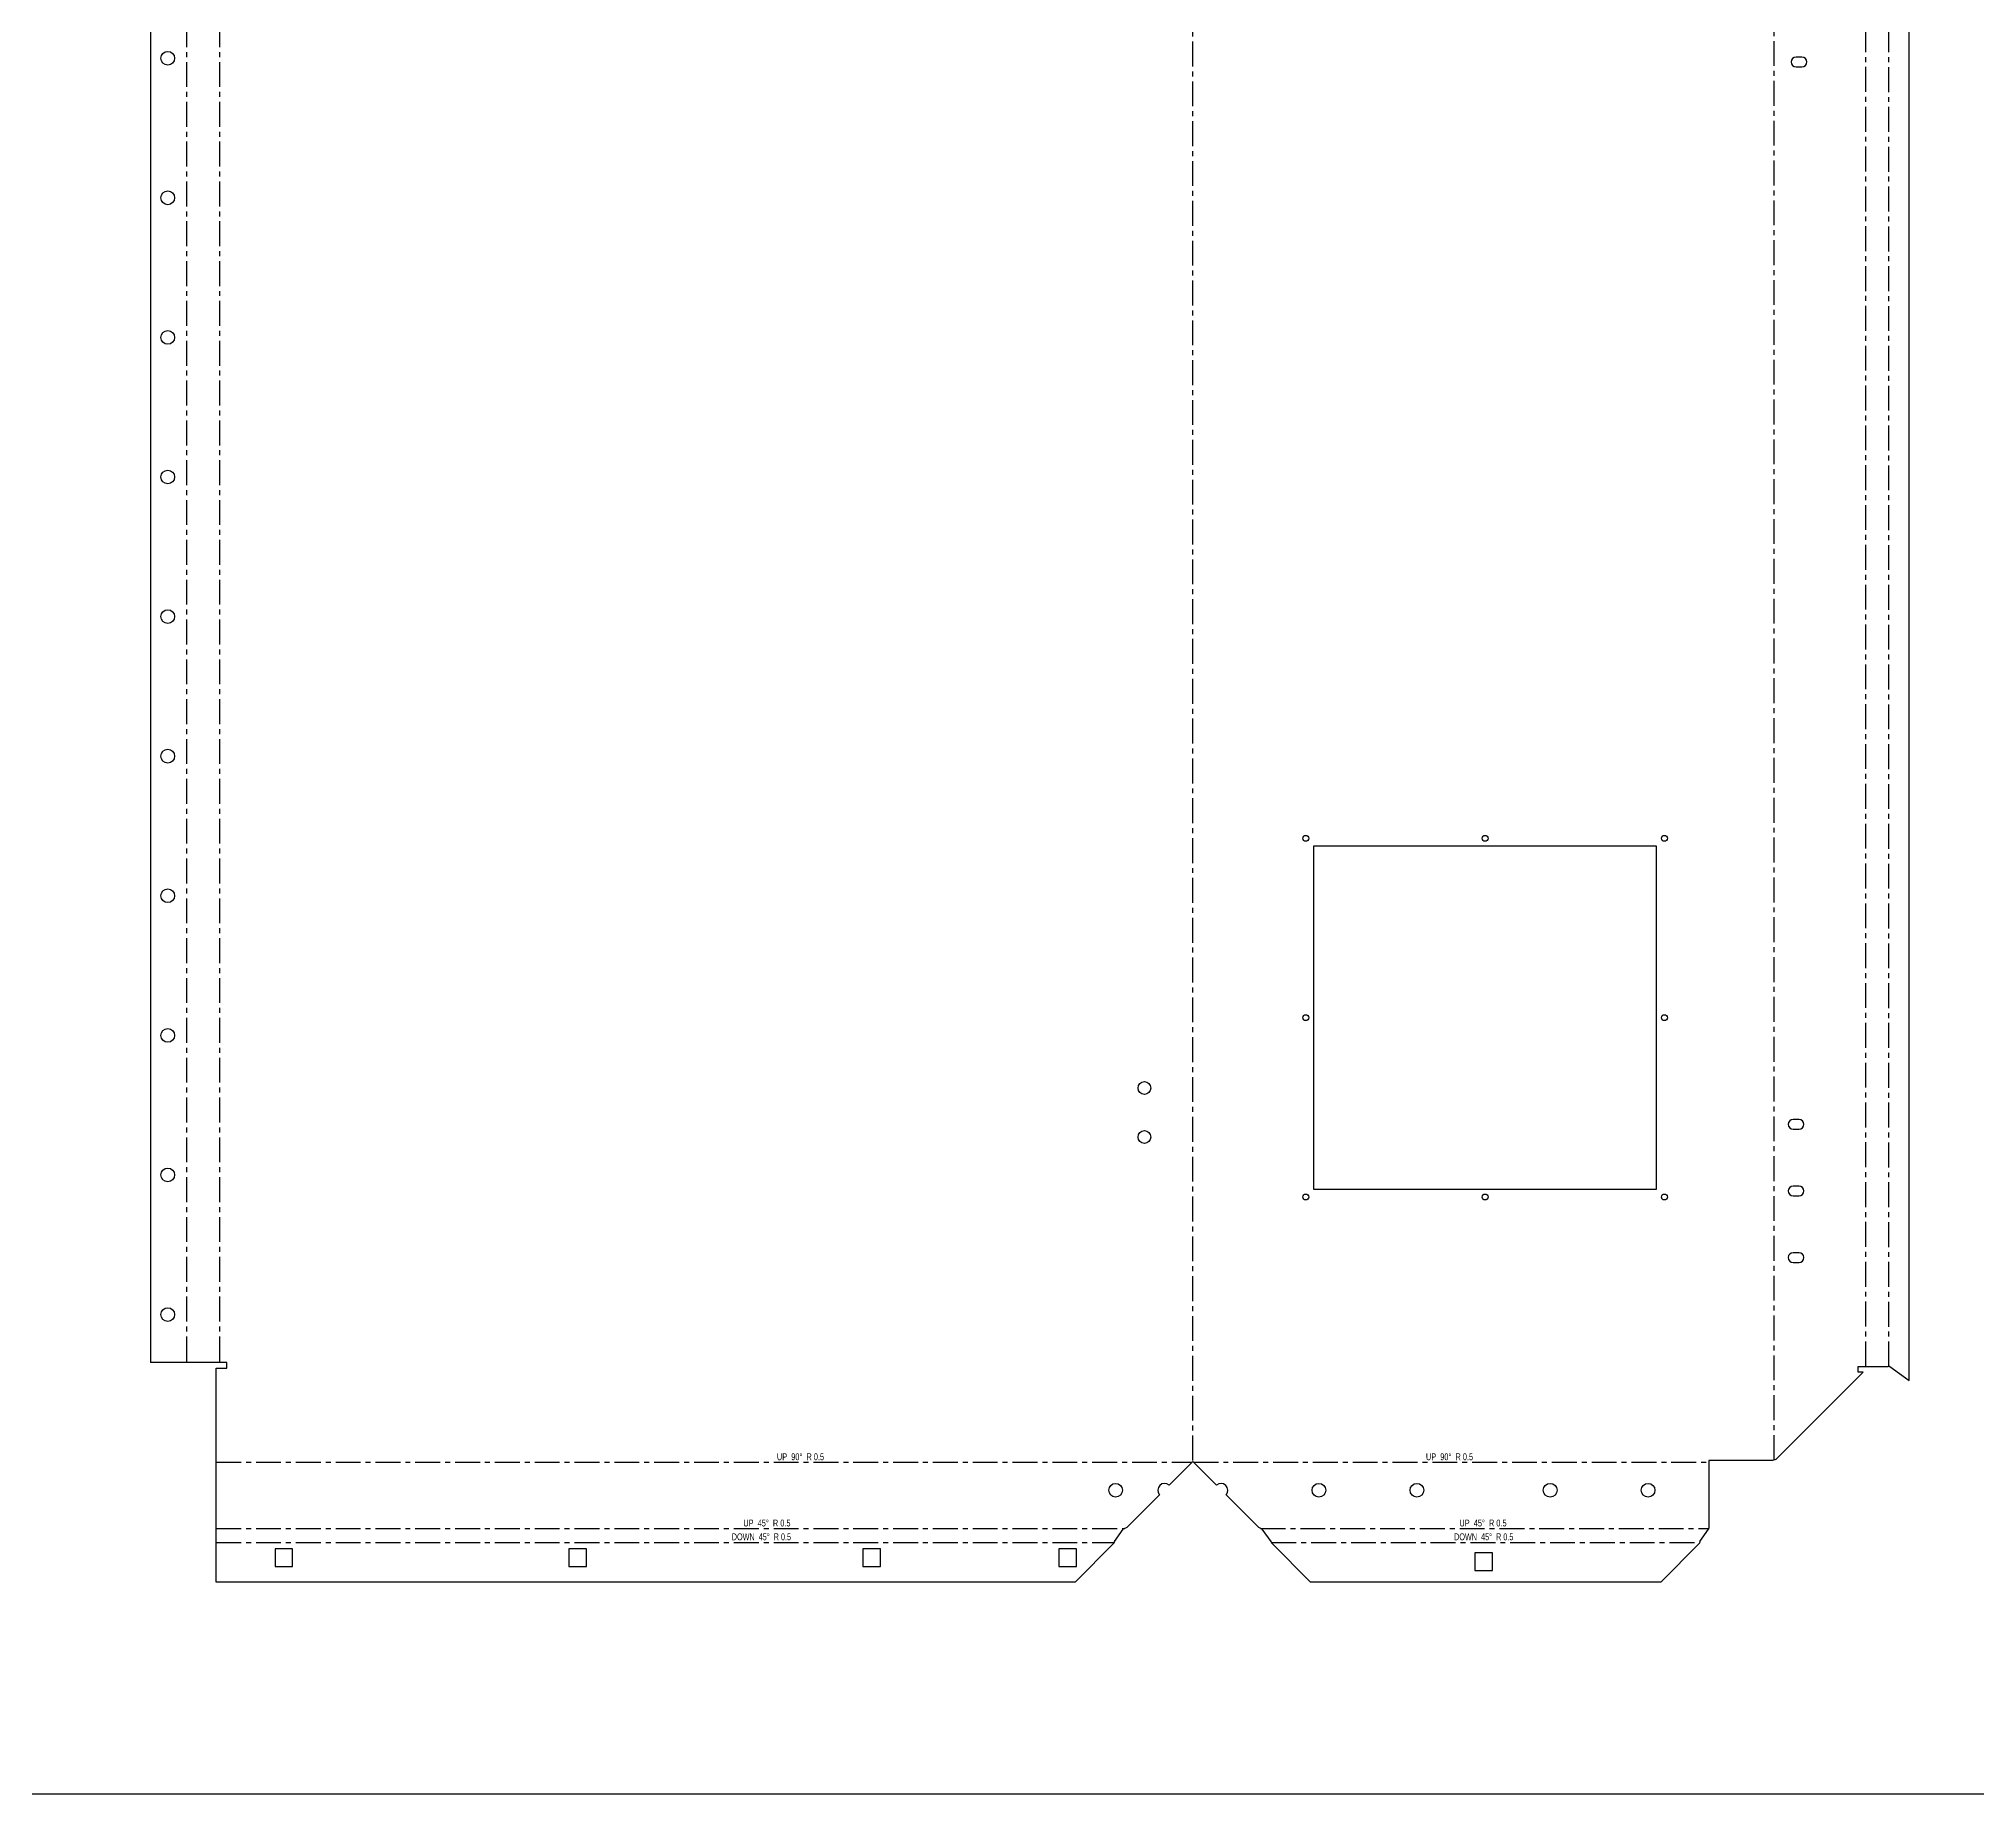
# Model space of a CAD drawing. Header units: inches. Extents: x 931 to 7871, y 712 to 4412.
# Drawn here: x 1973 to 2962, y 712 to 1608 of the extents above; entities that cross this region are included whole.
import ezdxf

# ---------------------------------------------------------------- set-up
doc = ezdxf.new("R2010")
doc.units = ezdxf.units.IN
doc.header["$MEASUREMENT"] = 0
doc.linetypes.add('CENTERX2', pattern=[20.32, 12.7, -2.54, 2.54, -2.54])
doc.layers.add('BENDING', color=4, linetype='Continuous')
doc.layers.add('NOTE', color=2, linetype='Continuous')
doc.styles.add('SLDTEXTSTYLE0', font='TXT', dxfattribs={"width": 0.660714})
doc.styles.add('SLDTEXTSTYLE1', font='TXT', dxfattribs={"width": 0.671875})

msp = doc.modelspace()

# ---------------------------------------------------------------- linework, layer by layer
at = {"color": 7, "linetype": 'Continuous', "lineweight": 25}
for p, q in [((2927.31, 923.06), (2927.31, 2336.44)), ((2029.87, 2327.25), (2029.87, 932.25)), ((2068.83, 932.25), (2029.87, 932.25)), ((2068.83, 929.25), (2068.83, 932.25)), ((2901.28, 930.25), (2916.48, 930.25)), ((2901.28, 927.25), (2901.28, 930.25)), ((2917.34, 930.1), (2916.48, 930.25)), ((2917.34, 930.1), (2927.31, 923.06)), ((2063.33, 820.21), (2063.33, 929.25)), ((2063.33, 929.25), (2068.83, 929.25)), ((2903.78, 927.25), (2859.28, 882.75)), ((2903.78, 927.25), (2901.28, 927.25)), ((2549.62, 869.66), (2561.69, 881.74)), ((2561.69, 881.74), (2573.77, 869.66)), ((2857.56, 882.25), (2825.06, 882.25)), ((2825.06, 882.25), (2825.06, 848.02)), ((2859.28, 882.75), (2857.56, 882.25)), ((2527.98, 848.02), (2544.68, 864.73)), ((2578.7, 864.73), (2595.41, 848.02)), ((2521.76, 840.86), (2521.4, 840)), ((2521.76, 840.86), (2526.21, 847.16)), ((2527.98, 848.02), (2526.21, 847.16)), ((2597.18, 847.16), (2595.41, 848.02)), ((2601.63, 840.86), (2597.18, 847.16)), ((2601.98, 840), (2601.63, 840.86)), ((2820.46, 840.86), (2820.25, 840)), ((2820.46, 840.86), (2824.91, 847.16)), ((2825.06, 848.02), (2824.91, 847.16)), ((2521.4, 840), (2501.61, 820.21)), ((2621.77, 820.21), (2601.98, 840)), ((2820.25, 840), (2800.46, 820.21)), ((2501.61, 820.21), (2063.33, 820.21)), ((2800.46, 820.21), (2621.77, 820.21))]:
    msp.add_line(p, q, dxfattribs=at)
for points in [[(2869.58, 1593.25), (2872.58, 1593.25, 1), (2872.58, 1598.25), (2869.58, 1598.25, 1)], [(2868.08, 1051.25), (2871.08, 1051.25, 1), (2871.08, 1056.25), (2868.08, 1056.25, 1)], [(2868.08, 1017.25), (2871.08, 1017.25, 1), (2871.08, 1022.25), (2868.08, 1022.25, 1)], [(2868.08, 983.25), (2871.08, 983.25, 1), (2871.08, 988.25), (2868.08, 988.25, 1)]]:
    msp.add_lwpolyline(points, format="xyb", close=True, dxfattribs=at)
msp.add_lwpolyline([(2798.36, 1195.65), (2623.36, 1195.65), (2623.36, 1020.65), (2798.36, 1020.65)], close=True, dxfattribs=at)
for points in [[(2093.33, 828.07), (2102.33, 828.07), (2102.33, 837.07), (2093.33, 837.07)], [(2243.33, 828.07), (2252.33, 828.07), (2252.33, 837.07), (2243.33, 837.07)], [(2393.33, 828.07), (2402.33, 828.07), (2402.33, 837.07), (2393.33, 837.07)], [(2493.33, 828.07), (2502.33, 828.07), (2502.33, 837.07), (2493.33, 837.07)], [(2705.56, 826.07), (2714.56, 826.07), (2714.56, 835.07), (2705.56, 835.07)]]:
    msp.add_lwpolyline(points, close=True)
for centre, radius in [((2038.62, 1597.66), 3.5), ((2038.62, 1526.44), 3.5), ((2038.62, 1455.22), 3.5), ((2038.62, 1384), 3.5), ((2038.62, 1312.79), 3.5), ((2038.62, 1241.57), 3.5), ((2619.36, 1199.65), 1.5), ((2710.86, 1199.65), 1.5), ((2802.36, 1199.65), 1.5), ((2038.62, 1170.35), 3.5), ((2619.36, 1108.15), 1.5), ((2802.36, 1108.15), 1.5), ((2038.62, 1099.13), 3.5), ((2536.99, 1072.25), 3.25), ((2536.99, 1047.25), 3.25), ((2038.62, 1027.91), 3.5), ((2619.36, 1016.65), 1.5), ((2710.86, 1016.65), 1.5), ((2802.36, 1016.65), 1.5), ((2038.62, 956.69), 3.5), ((2522.33, 867.02), 3.5), ((2626.06, 867.02), 3.5), ((2676.06, 867.02), 3.5), ((2744.06, 867.02), 3.5), ((2794.06, 867.02), 3.5)]:
    msp.add_circle(centre, radius, dxfattribs=at)
for centre, start, end in [((2547.33, 867.02), 49.09604, 220.90396), ((2576.06, 867.02), 319.09604, 130.90396)]:
    msp.add_arc(centre, 3.5, start, end, dxfattribs=at)
at = {"layer": 'BENDING', "linetype": 'CENTERX2'}
for p, q in [((2561.69, 882.25), (2561.69, 2377.25)), ((2858.42, 882.5), (2858.42, 2377)), ((2048.24, 2327.25), (2048.24, 932.25)), ((2064.97, 2327.25), (2064.97, 932.25)), ((2905.15, 930.25), (2905.15, 2329.25)), ((2916.91, 930.17), (2916.91, 2329.32)), ((2063.33, 881.38), (2561.34, 881.38)), ((2562.05, 881.38), (2825.06, 881.38)), ((2063.33, 847.59), (2527.09, 847.59)), ((2596.29, 847.59), (2824.98, 847.59)), ((2063.33, 840.43), (2521.58, 840.43)), ((2601.8, 840.43), (2820.36, 840.43))]:
    msp.add_line(p, q, dxfattribs=at)
at = {"layer": 'NOTE'}
msp.add_lwpolyline([(931.36, 4411.95), (4517.24, 4411.95), (4517.24, 711.95), (931.36, 711.95)], close=True, dxfattribs=at)

# ---------------------------------------------------------------- texts
at = {"layer": 'BENDING', "linetype": 'CENTERX2', "char_height": 3.5, "attachment_point": 2}
for s, insert, style in [('UP  90°  R 0.5', (2361.49, 885.87), 'SLDTEXTSTYLE1'), ('UP  90°  R 0.5', (2692.7, 885.87), 'SLDTEXTSTYLE1'), ('UP  45°  R 0.5', (2344.36, 852.07), 'SLDTEXTSTYLE1'), ('UP  45°  R 0.5', (2709.79, 852.07), 'SLDTEXTSTYLE1'), ('DOWN  45°  R 0.5', (2341.55, 845.03), 'SLDTEXTSTYLE0'), ('DOWN  45°  R 0.5', (2710.17, 845.03), 'SLDTEXTSTYLE0')]:
    msp.add_mtext(s, dxfattribs=dict(at, insert=insert, style=style))

doc.saveas('drawing.dxf')
